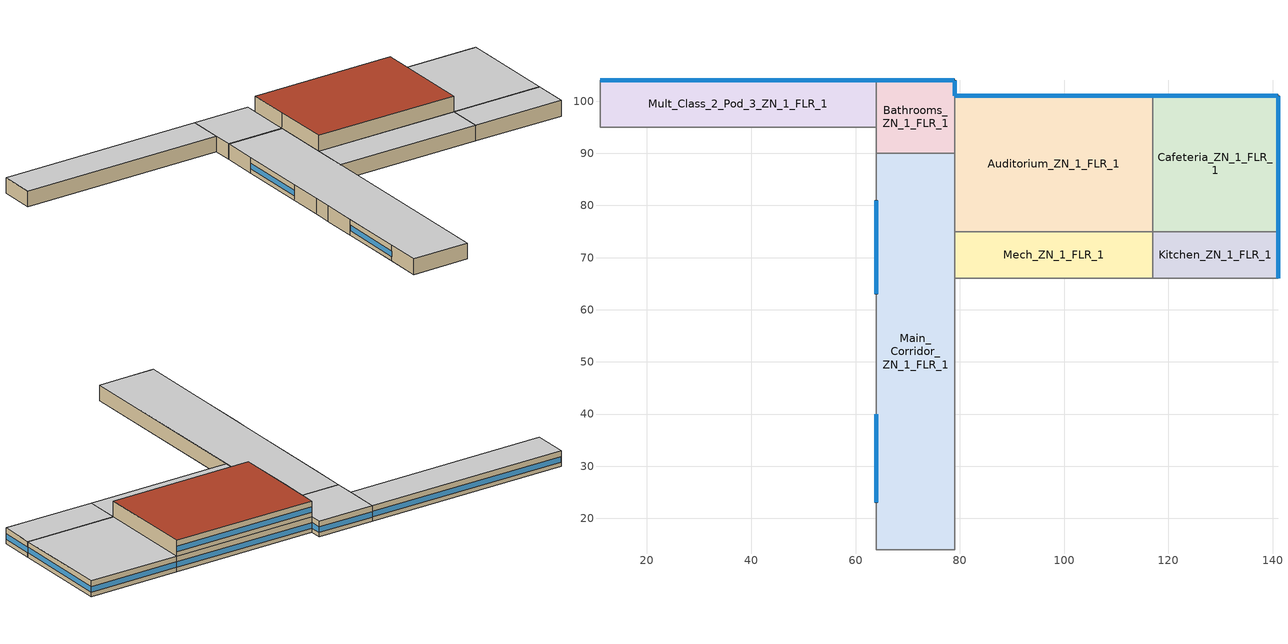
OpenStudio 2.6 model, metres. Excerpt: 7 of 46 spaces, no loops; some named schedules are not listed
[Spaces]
Kitchen_ZN_1_FLR_1
 floor ground: 141,75 141,66 117,66 117,75 z0
 wall outside: 141,66 141,75 z0:4
 wall to Cafeteria_ZN_1_FLR_1: 141,75 117,75 z0:4
 wall to Aux_Gym_ZN_1_FLR_1: 117,66 141,66 z0:4
 wall to Mech_ZN_1_FLR_1: 117,75 117,66 z0:4
 window: 141,66.05 141,74.95 z1.1:2.52
 ceiling to LIBRARY_MEDIA_CENTER_ZN_1_FLR_2: 141,66 141,75 117,75 117,66 z4
Auditorium_ZN_1_FLR_1
 floor ground: 117,101 117,75 79,75 79,101 z0
 wall outside: 117,101 79,101 z4:8; 117,101 79,101 z0:4
 wall to LIBRARY_MEDIA_CENTER_ZN_1_FLR_2: 117,75 117,101 z4:8
 wall to Main_Corridor_ZN_1_FLR_1: 79,90 79,75 z0:4
 wall to Cafeteria_ZN_1_FLR_1: 117,75 117,101 z0:4
 wall to Bathrooms_ZN_1_FLR_2: 79,101 79,90 z4:8
 wall to Bathrooms_ZN_1_FLR_1: 79,101 79,90 z0:4
 wall to Main_Corridor_ZN_1_FLR_2: 79,90 79,75 z4:8
 wall to Mech_ZN_1_FLR_2: 79,75 117,75 z4:8
 wall to Mech_ZN_1_FLR_1: 79,75 117,75 z0:4
 window: 116.95,101 79.05,101 z5.1:6.5; 116.95,101 79.05,101 z1.1:2.5
 roof outside: 117,75 117,101 79,101 79,75 z8
Cafeteria_ZN_1_FLR_1
 floor ground: 141,101 141,75 117,75 117,101 z0
 wall outside: 141,75 141,101 117,101 z0:4
 window: 141,75.05 141,100.95 / 140.95,101 117.05,101 z1.1:2.51
 ceiling to LIBRARY_MEDIA_CENTER_ZN_1_FLR_2: 141,75 141,101 117,101 117,75 z4
Main_Corridor_ZN_1_FLR_1
 floor ground: 79,90 79,14 64,14 64,90 z0
 wall outside: 64,81 64,63 / 64,40 64,23 z0:4
 wall to Mult_Class_2_Pod_1_ZN_1_FLR_1: 64,23 64,14 z0:4
 wall to Mult_Class_2_Pod_2_ZN_1_FLR_1: 64,63 64,54 z0:4
 wall to Lobby_ZN_1_FLR_1: 64,14 79,14 z0:4
 wall to Mult_Class_1_Pod_3_ZN_1_FLR_1: 64,90 64,81 z0:4
 wall to Mech_ZN_1_FLR_1: 79,66 79,75 z0:4
 wall to Mult_Class_1_Pod_2_ZN_1_FLR_1: 64,49 64,40 z0:4
 wall to Gym_ZN_1_FLR_1: 79,14 79,66 z0:4
 wall to Corridor_Pod_2_ZN_1_FLR_1: 64,54 64,49 z0:4
 wall to Bathrooms_ZN_1_FLR_1: 79,90 64,90 z0:4
 window: 64,80.95 64,63.05 / 64,39.95 64,23.05 z1.1:2.51
 ceiling to Main_Corridor_ZN_1_FLR_2: 79,14 79,90 64,90 64,14 z4
Bathrooms_ZN_1_FLR_1
 floor ground: 79,104 79,90 64,90 64,104 z0
 wall outside: 79,101 79,104 64,104 z0:4
 wall to Corridor_Pod_3_ZN_1_FLR_1: 64,95 64,90 z0:4
 wall to Mult_Class_2_Pod_3_ZN_1_FLR_1: 64,104 64,95 z0:4
 window: 78.95,104 64.05,104 z1.1:2.51; 79,101.05 79,103.95 z1.1:2.55
 ceiling to Bathrooms_ZN_1_FLR_2: 79,90 79,104 64,104 64,90 z4
Mult_Class_2_Pod_3_ZN_1_FLR_1
 floor ground: 64,104 64,95 11,95 11,104 z0
 wall outside: 64,104 11,104 z0:4
 wall to Corner_Class_2_Pod_3_ZN_1_FLR_1: 11,104 11,95 z0:4
 wall to Corridor_Pod_3_ZN_1_FLR_1: 11,95 64,95 z0:4
 window: 63.95,104 11.05,104 z1.1:2.5
 ceiling to Mult_Class_2_Pod_3_ZN_1_FLR_2: 64,95 64,104 11,104 11,95 z4
Mech_ZN_1_FLR_1
 floor ground: 117,75 117,66 79,66 79,75 z0
 wall to Gym_ZN_1_FLR_1: 79,66 117,66 z0:4
 ceiling to Mech_ZN_1_FLR_2: 117,66 117,75 79,75 79,66 z4
[Site]
Toronto Pearson Intl AP_ON_CAN: Latitude {deg}=43.677; Longitude {deg}=-79.631; Time Zone {hr}=-5; Elevation {m}=173.4; Terrain=City
[Building]
Building 1: North Axis {deg}=0; Default Construction Set=BTAP-Mass at hdd = 3890.0; Standards Number of Stories=2; Standards Number of Above Ground Stories=2; Standards Building Type=SecondarySchool
[ClimateZones]
Climate Zone Institution Name 1=ASHRAE; Climate Zone Document Name 1=ANSI/ASHRAE Standard 169; Climate Zone Document Year 1=2006; Climate Zone Institution Name 2=CEC; Climate Zone Document Name 2=California Climate Zone Descriptions; Climate Zone Document Year 2=1995
[Site:WaterMainsTemperature]
Calculation Method=Correlation; Annual Average Outdoor Air Temperature {C}=9.05833; Maximum Difference In Monthly Average Outdoor Air Temperatures {deltaC}=28.3
[Site:GroundTemperature:BuildingSurface]
19.527, 19.502, 19.536, 19.598, 20.002, 21.64, 22.225, 22.375, 21.449, 20.121, 19.802, 19.633
[SizingPeriod:DesignDay] Barometric Pressure {Pa}=99259; Sky Clearness=0; Rain Indicator=0; Snow Indicator=0; Day of Month=21; Daylight Saving Time Indicator=0; Humidity Indicating Type=Wetbulb; Dry-Bulb Temperature Range Modifier Type=DefaultMultipliers
Name | Maximum Dry-Bulb Temperature {C} | Daily Dry-Bulb Temperature Range {deltaC} | Humidity Indicating Conditions at Maximum Dry-Bulb | Wind Speed {m/s} | Wind Direction {deg} | Month | Day Type | Solar Model Indicator | ASHRAE Taub | ASHRAE Taud
Toronto Pearson Intl AP Ann Clg .4% Condns DB=>MWB | 31.3 | 9.7 | 22.4 | 6 | 270 | 7 | SummerDesignDay | ASHRAETau | 0.425 | 2.27
Toronto Pearson Intl AP Ann Htg 99.6% Condns DB | -18 | 0 | -18 | 5.2 | 0 | 1 | WinterDesignDay | ASHRAEClearSky
[Material:NoMass] Roughness=Smooth; Thermal Absorptance=0.9; Solar Absorptance=0.7
Name | Thermal Resistance {m2-K/W} | Visible Absorptance
Typical Carpet Pad; Typical Carpet Pad 1 | 0.21648 | 0.8
Typical Insulation 1 | 5.20402 | 0.7
Typical Insulation 2 | 3.32618 | 0.7
Typical Insulation 3 | 5.46446 | 0.7
Typical Carpet Pad 2 | 1.25503 | 0.8
Typical Carpet Pad 3; Typical Carpet Pad 4 | 2.57255 | 0.8
Typical Insulation 4 | 0.454528 | 0.7
Typical Insulation 5 | 0.454545 | 0.7
[Material]
Name | Roughness | Thickness {m} | Conductivity {W/m-K} | Density {kg/m3} | Specific Heat {J/kg-K} | Thermal Absorptance | Solar Absorptance | Visible Absorptance
G05 25mm wood | MediumSmooth | 0.0254 | 0.15 | 608 | 1630 | 0.9 | 0.5 | 0.5
100mm Normalweight concrete floor 1 | MediumSmooth | 0.1016 | 2.31 | 2322 | 832
G01 13mm gypsum board 1 | Smooth | 0.0127 | 0.16 | 800 | 1090 | 0.9 | 0.7 | 0.5
4 in. Normalweight Concrete Floor 1 | MediumRough | 0.1016 | 2.31 | 2322 | 832 | 0.9 | 0.7 | 0.7
1IN Stucco 1 | Smooth | 0.0253 | 0.6918 | 1858 | 837 | 0.9 | 0.7 | 0.92
8IN CONCRETE HW RefBldg 1 | Rough | 0.2032 | 1.311 | 2240 | 836.8 | 0.9 | 0.7 | 0.7
1/2IN Gypsum 1 | Smooth | 0.0127 | 0.16 | 784.9 | 830 | 0.9 | 0.4 | 0.4
Metal Roof Surface 1; F08 Metal surface 1 | Smooth | 0.0008 | 45.28 | 7824 | 500 | 0.9 | 0.7 | 0.7
6 in. Normalweight Concrete Floor 1; 6 in. Normalweight Concrete Floor 2; 6 in. Normalweight Concrete Floor 3 | MediumRough | 0.1524 | 2.31 | 2322 | 832 | 0.9 | 0.7 | 0.7
[Construction]
BTAP-Int-Partition; BTAP-Int-Door: G05 25mm wood
BTAP-Int-Floor: 100mm Normalweight concrete floor 1, Typical Carpet Pad
BTAP-Int-Wall: G01 13mm gypsum board 1, G01 13mm gypsum board 1
BTAP-Int-Ceiling: Typical Carpet Pad, 100mm Normalweight concrete floor 1
BTAP-Int-Window: SimpleGlazing
BTAP-Ext-Floor-Mass:U-0.183: Typical Insulation 1, 4 in. Normalweight Concrete Floor 1, Typical Carpet Pad 1
BTAP-Ext-Wall-Mass:U-0.278: 1IN Stucco 1, 8IN CONCRETE HW RefBldg 1, Typical Insulation 2, 1/2IN Gypsum 1
BTAP-Ext-Roof-Metal:U-0.183: Metal Roof Surface 1, Typical Insulation 3
BTAP-Grnd-Floor-Mass:U-0.757: 6 in. Normalweight Concrete Floor 1, Typical Carpet Pad 2
BTAP-Grnd-Wall-Mass:U-0.379: 6 in. Normalweight Concrete Floor 2, Typical Carpet Pad 3
BTAP-Grnd-Roof-Mass:U-0.379: 6 in. Normalweight Concrete Floor 3, Typical Carpet Pad 4
BTAP-Ext-FixedWindow:U=0.220 SHGC=0.600; BTAP-Ext-GlassDoors:U=0.220 SHGC=0.600; BTAP-Ext-Skylights:U=0.220 SHGC=0.600; BTAP-Ext-DaylightDomes:U=0.220 SHGC=0.600; BTAP-Ext-DaylightDiffuser:U=0.220 SHGC=0.600: SimpleGlazing:U=0.220 SHGC=0.600
BTAP-Ext-Door:U-2.2: F08 Metal surface 1, Typical Insulation 4
BTAP-Ext-OverHeadDoor:U-2.2: Typical Insulation 5
[DefaultConstructionSet]
BTAP-Mass at hdd = 3890.0: Default Exterior Surface Constructions=BTAP-Mass at hdd = 3890.0; Default Interior Surface Constructions=Default Surface Constructions 2; Default Ground Contact Surface Constructions=BTAP-Mass at hdd = 3890.0 1; Default Exterior SubSurface Constructions=BTAP-Mass at hdd = 3890.0; Default Interior SubSurface Constructions=Default Sub Surface Constructions 2; Interior Partition Construction=BTAP-Int-Partition
[DefaultSurfaceConstructions]
Name | Floor Construction | Wall Construction | Roof Ceiling Construction
Default Surface Constructions 2 | BTAP-Int-Floor | BTAP-Int-Wall | BTAP-Int-Ceiling
BTAP-Mass at hdd = 3890.0 | BTAP-Ext-Floor-Mass:U-0.183 | BTAP-Ext-Wall-Mass:U-0.278 | BTAP-Ext-Roof-Metal:U-0.183
BTAP-Mass at hdd = 3890.0 1 | BTAP-Grnd-Floor-Mass:U-0.757 | BTAP-Grnd-Wall-Mass:U-0.379 | BTAP-Grnd-Roof-Mass:U-0.379
[DefaultSubSurfaceConstructions]
Name | Fixed Window Construction | Operable Window Construction | Door Construction | Glass Door Construction | Overhead Door Construction | Skylight Construction | Tubular Daylight Dome Construction | Tubular Daylight Diffuser Construction
Default Sub Surface Constructions 2 | BTAP-Int-Window | BTAP-Int-Window | BTAP-Int-Door
BTAP-Mass at hdd = 3890.0 | BTAP-Ext-FixedWindow:U=0.220 SHGC=0.600 | BTAP-Ext-FixedWindow:U=0.220 SHGC=0.600 | BTAP-Ext-Door:U-2.2 | BTAP-Ext-GlassDoors:U=0.220 SHGC=0.600 | BTAP-Ext-OverHeadDoor:U-2.2 | BTAP-Ext-Skylights:U=0.220 SHGC=0.600 | BTAP-Ext-DaylightDomes:U=0.220 SHGC=0.600 | BTAP-Ext-DaylightDiffuser:U=0.220 SHGC=0.600
[WindowMaterial:SimpleGlazingSystem] U-Factor {W/m2-K}=2.2; Solar Heat Gain Coefficient=0.6; Visible Transmittance=0.21
SimpleGlazing; SimpleGlazing:U=0.220 SHGC=0.600
[Space] Building Story=Building Story 1; Part of Total Floor Area=Yes
Name | Space Type | Thermal Zone
Kitchen_ZN_1_FLR_1 | Space Function Food preparation | ALL_ST=Food preparation_FL=Building Story 1_SCH=B
Auditorium_ZN_1_FLR_1 | Space Function Audience - auditorium | ALL_ST=Audience - auditorium_FL=Building Story 1_SCH=C
Cafeteria_ZN_1_FLR_1 | Space Function Conf./meet./multi-purpose | ALL_ST=Conf./meet./multi-purpose_FL=Building Story 1_SCH=C
Mech_ZN_1_FLR_1 | Space Function Electrical/Mechanical-sch-D | WILD_ST=Electrical/Mechanical-sch-D_FL=Building Story 1_SCH=D
Main_Corridor_ZN_1_FLR_1 | Space Function Corr. >= 2.4m wide-sch-D | WILD_ST=Corr. >= 2.4m wide-sch-D_FL=Building Story 1_SCH=D
Bathrooms_ZN_1_FLR_1 | Space Function Washroom-sch-D | WET_ST=Washroom-sch-D_FL=Building Story 1_SCHD
Mult_Class_2_Pod_3_ZN_1_FLR_1 | Space Function Classroom/lecture/training | ALL_ST=Classroom/lecture/training_FL=Building Story 1_SCH=D 1
[BuildingStory]
Building Story 1: Nominal Z Coordinate {m}=0
[SpaceType] Standards Building Type=Space Function
Name | Default Schedule Set | Design Specification Outdoor Air Object | Standards Space Type
Space Function Audience - auditorium | Space Function Audience - auditorium Schedule Set | Space Function Audience - auditorium Ventilation | Audience - auditorium
Space Function Washroom-sch-D | Space Function Washroom-sch-D Schedule Set | Space Function Washroom-sch-D Ventilation | Washroom-sch-D
Space Function Conf./meet./multi-purpose | Space Function Conf./meet./multi-purpose Schedule Set | Space Function Conf./meet./multi-purpose Ventilation | Conf./meet./multi-purpose
Space Function Classroom/lecture/training | Space Function Classroom/lecture/training Schedule Set | Space Function Classroom/lecture/training Ventilation | Classroom/lecture/training
Space Function Corr. >= 2.4m wide-sch-D | Space Function Corr. >= 2.4m wide-sch-D Schedule Set | Space Function Corr. >= 2.4m wide-sch-D Ventilation | Corr. >= 2.4m wide-sch-D
Space Function Food preparation | Space Function Food preparation Schedule Set | Space Function Food preparation Ventilation | Food preparation
Space Function Electrical/Mechanical-sch-D | Space Function Electrical/Mechanical-sch-D Schedule Set | Space Function Electrical/Mechanical-sch-D Ventilation | Electrical/Mechanical-sch-D
[People:Definition] Number of People Calculation Method=People/Area; Fraction Radiant=0.3
Name | People per Space Floor Area {person/m2}
Space Function Audience - auditorium People Definition; Space Function Conf./meet./multi-purpose People Definition | 0.199993
Space Function Classroom/lecture/training People Definition | 0.133365
Space Function Corr. >= 2.4m wide-sch-D People Definition | 0.0100104
Space Function Electrical/Mechanical-sch-D People Definition | 0.0049514
Space Function Food preparation People Definition | 0.0500522
Space Function Washroom-sch-D People Definition | 0.0333681
[People] Work Efficiency Schedule=Work Efficiency Schedule; Clothing Insulation Schedule=Clothing Schedule; Air Velocity Schedule=Air Velocity Schedule; Multiplier=1
Name | People Definition | Space or SpaceType
Space Function Audience - auditorium People | Space Function Audience - auditorium People Definition | Space Function Audience - auditorium
Space Function Classroom/lecture/training People | Space Function Classroom/lecture/training People Definition | Space Function Classroom/lecture/training
Space Function Conf./meet./multi-purpose People | Space Function Conf./meet./multi-purpose People Definition | Space Function Conf./meet./multi-purpose
Space Function Corr. >= 2.4m wide-sch-D People | Space Function Corr. >= 2.4m wide-sch-D People Definition | Space Function Corr. >= 2.4m wide-sch-D
Space Function Electrical/Mechanical-sch-D People | Space Function Electrical/Mechanical-sch-D People Definition | Space Function Electrical/Mechanical-sch-D
Space Function Food preparation People | Space Function Food preparation People Definition | Space Function Food preparation
Space Function Washroom-sch-D People | Space Function Washroom-sch-D People Definition | Space Function Washroom-sch-D
[Lights:Definition] Design Level Calculation Method=Watts/Area; Fraction Radiant=0.5; Fraction Visible=0.2
Name | Watts per Space Floor Area {W/m2}
Space Function Audience - auditorium Lights Definition | 8.49993
Space Function Classroom/lecture/training Lights Definition | 11.9699
Space Function Conf./meet./multi-purpose Lights Definition | 11.8799
Space Function Corr. >= 2.4m wide-sch-D Lights Definition | 7.09994
Space Function Electrical/Mechanical-sch-D Lights Definition | 13.2999
Space Function Food preparation Lights Definition | 10.6999
Space Function Washroom-sch-D Lights Definition | 9.44992
[Lights] Fraction Replaceable=1
Name | Lights Definition | Space or SpaceType
Space Function Audience - auditorium Lights | Space Function Audience - auditorium Lights Definition | Space Function Audience - auditorium
Space Function Classroom/lecture/training Lights | Space Function Classroom/lecture/training Lights Definition | Space Function Classroom/lecture/training
Space Function Conf./meet./multi-purpose Lights | Space Function Conf./meet./multi-purpose Lights Definition | Space Function Conf./meet./multi-purpose
Space Function Corr. >= 2.4m wide-sch-D Lights | Space Function Corr. >= 2.4m wide-sch-D Lights Definition | Space Function Corr. >= 2.4m wide-sch-D
Space Function Electrical/Mechanical-sch-D Lights | Space Function Electrical/Mechanical-sch-D Lights Definition | Space Function Electrical/Mechanical-sch-D
Space Function Food preparation Lights | Space Function Food preparation Lights Definition | Space Function Food preparation
Space Function Washroom-sch-D Lights | Space Function Washroom-sch-D Lights Definition | Space Function Washroom-sch-D
[ElectricEquipment:Definition] Design Level Calculation Method=Watts/Area; Fraction Radiant=0.5
Name | Watts per Space Floor Area {W/m2}
Space Function Audience - auditorium Elec Equip Definition | 2.49998
Space Function Classroom/lecture/training Elec Equip Definition | 4.99996
Space Function Conf./meet./multi-purpose Elec Equip Definition; Space Function Electrical/Mechanical-sch-D Elec Equip Definition; Space Function Washroom-sch-D Elec Equip Definition | 0.999992
Space Function Food preparation Elec Equip Definition | 9.99992
[ElectricEquipment]
Name | Electric Equipment Definition | Space or SpaceType
Space Function Audience - auditorium Elec Equip | Space Function Audience - auditorium Elec Equip Definition | Space Function Audience - auditorium
Space Function Classroom/lecture/training Elec Equip | Space Function Classroom/lecture/training Elec Equip Definition | Space Function Classroom/lecture/training
Space Function Conf./meet./multi-purpose Elec Equip | Space Function Conf./meet./multi-purpose Elec Equip Definition | Space Function Conf./meet./multi-purpose
Space Function Electrical/Mechanical-sch-D Elec Equip | Space Function Electrical/Mechanical-sch-D Elec Equip Definition | Space Function Electrical/Mechanical-sch-D
Space Function Food preparation Elec Equip | Space Function Food preparation Elec Equip Definition | Space Function Food preparation
Space Function Washroom-sch-D Elec Equip | Space Function Washroom-sch-D Elec Equip Definition | Space Function Washroom-sch-D
[DesignSpecification:OutdoorAir] Outdoor Air Method=Sum
Name | Outdoor Air Flow per Floor Area {m3/s-m2}
Space Function Audience - auditorium Ventilation | 0.0041148
Space Function Classroom/lecture/training Ventilation | 0.00278384
Space Function Conf./meet./multi-purpose Ventilation | 0.0015748
Space Function Corr. >= 2.4m wide-sch-D Ventilation; Space Function Electrical/Mechanical-sch-D Ventilation; Space Function Washroom-sch-D Ventilation | 0.0003048
Space Function Food preparation Ventilation | 0.0013716
[DefaultScheduleSet] People Activity Level Schedule=NECB-Activity; Infiltration Schedule=Always On
Name | Number of People Schedule | Lighting Schedule | Electric Equipment Schedule
Space Function Audience - auditorium Schedule Set; Space Function Conf./meet./multi-purpose Schedule Set | NECB-C-Occupancy | NECB-C-Lighting | NECB-C-Electric-Equipment
Space Function Classroom/lecture/training Schedule Set; Space Function Corr. >= 2.4m wide-sch-D Schedule Set; Space Function Electrical/Mechanical-sch-D Schedule Set; Space Function Washroom-sch-D Schedule Set | NECB-D-Occupancy | NECB-D-Lighting | NECB-D-Electric-Equipment
Space Function Food preparation Schedule Set | NECB-B-Occupancy | NECB-B-Lighting | NECB-B-Electric-Equipment
[ThermostatSetpoint:DualSetpoint]
Name | Heating Setpoint Temperature Schedule | Cooling Setpoint Temperature Schedule
Space Function Washroom-sch-D Thermostat 3; Space Function Classroom/lecture/training Thermostat 29; Space Function Corr. >= 2.4m wide-sch-D Thermostat 10; Space Function Electrical/Mechanical-sch-D Thermostat 3 | NECB-D-Thermostat Setpoint-Heating | NECB-D-Thermostat Setpoint-Cooling
Space Function Audience - auditorium Thermostat 2; Space Function Conf./meet./multi-purpose Thermostat 2 | NECB-C-Thermostat Setpoint-Heating | NECB-C-Thermostat Setpoint-Cooling
Space Function Food preparation Thermostat 2 | NECB-B-Thermostat Setpoint-Heating | NECB-B-Thermostat Setpoint-Cooling
[SpaceInfiltration:DesignFlowRate] Schedule=Always On Discrete; Design Flow Rate Calculation Method=Flow/ExteriorArea; Flow per Exterior Surface Area {m3/s-m2}=0.00025; Constant Term Coefficient=0; Temperature Term Coefficient=0; Velocity Term Coefficient=0.224; Velocity Squared Term Coefficient=0
Name | Space or SpaceType
Auditorium_ZN_1_FLR_1 Infiltration | Auditorium_ZN_1_FLR_1
Bathrooms_ZN_1_FLR_1 Infiltration | Bathrooms_ZN_1_FLR_1
Cafeteria_ZN_1_FLR_1 Infiltration | Cafeteria_ZN_1_FLR_1
Kitchen_ZN_1_FLR_1 Infiltration | Kitchen_ZN_1_FLR_1
Main_Corridor_ZN_1_FLR_1 Infiltration | Main_Corridor_ZN_1_FLR_1
Mult_Class_2_Pod_3_ZN_1_FLR_1 Infiltration | Mult_Class_2_Pod_3_ZN_1_FLR_1
[ThermalZone] Use Ideal Air Loads=No
Name | Thermostat
WET_ST=Washroom-sch-D_FL=Building Story 1_SCHD | Space Function Washroom-sch-D Thermostat 3
ALL_ST=Classroom/lecture/training_FL=Building Story 1_SCH=D 1 | Space Function Classroom/lecture/training Thermostat 29
ALL_ST=Audience - auditorium_FL=Building Story 1_SCH=C | Space Function Audience - auditorium Thermostat 2
ALL_ST=Food preparation_FL=Building Story 1_SCH=B | Space Function Food preparation Thermostat 2
ALL_ST=Conf./meet./multi-purpose_FL=Building Story 1_SCH=C | Space Function Conf./meet./multi-purpose Thermostat 2
WILD_ST=Corr. >= 2.4m wide-sch-D_FL=Building Story 1_SCH=D | Space Function Corr. >= 2.4m wide-sch-D Thermostat 10
WILD_ST=Electrical/Mechanical-sch-D_FL=Building Story 1_SCH=D | Space Function Electrical/Mechanical-sch-D Thermostat 3
[Schedule:Ruleset]
Clothing Schedule: Default Day Schedule=Clothing Schedule Default Winter Clothes
Air Velocity Schedule: Default Day Schedule=Air Velocity Schedule Default
Work Efficiency Schedule: Default Day Schedule=Work Efficiency Schedule Default
NECB-C-Occupancy: Default Day Schedule=NECB-C-Occupancy Default
NECB-Activity: Default Day Schedule=NECB-Activity Default; Summer Design Day Schedule=NECB-Activity Summer Design Day; Winter Design Day Schedule=NECB-Activity Winter Design Day
NECB-C-Lighting: Default Day Schedule=NECB-C-Lighting Default
NECB-C-Electric-Equipment: Default Day Schedule=NECB-C-Electric-Equipment Default
Always On: Default Day Schedule=Always On Default
NECB-C-Thermostat Setpoint-Heating: Default Day Schedule=NECB-C-Thermostat Setpoint-Heating Default
NECB-C-Thermostat Setpoint-Cooling: Default Day Schedule=NECB-C-Thermostat Setpoint-Cooling Default
NECB-D-Occupancy: Default Day Schedule=NECB-D-Occupancy Default
NECB-D-Lighting: Default Day Schedule=NECB-D-Lighting Default
NECB-D-Electric-Equipment: Default Day Schedule=NECB-D-Electric-Equipment Default
NECB-D-Thermostat Setpoint-Heating: Default Day Schedule=NECB-D-Thermostat Setpoint-Heating Default
NECB-D-Thermostat Setpoint-Cooling: Default Day Schedule=NECB-D-Thermostat Setpoint-Cooling Default
NECB-B-Occupancy: Default Day Schedule=NECB-B-Occupancy Default
NECB-B-Lighting: Default Day Schedule=NECB-B-Lighting Default
NECB-B-Electric-Equipment: Default Day Schedule=NECB-B-Electric-Equipment Default
NECB-B-Thermostat Setpoint-Heating: Default Day Schedule=NECB-B-Thermostat Setpoint-Heating Default
NECB-B-Thermostat Setpoint-Cooling: Default Day Schedule=NECB-B-Thermostat Setpoint-Cooling Default
[Schedule:Day]
NECB-C-Thermostat Setpoint-Heating Default: 7, 0, 18, 8, 0, 20, 21, 0, 22, 24, 0, 18
NECB-D-Thermostat Setpoint-Heating Default: 7, 0, 18, 8, 0, 20, 23, 0, 22, 24, 0, 18
NECB-D-Thermostat Setpoint-Cooling Default: 7, 0, 35, 23, 0, 24, 24, 0, 35
[Schedule:Rule] Date Specification Type=DateRange; Start Month=1; Start Day=1; End Month=12; End Day=31
Name | Schedule Ruleset | Rule Order | Day Schedule | Apply Monday | Apply Tuesday | Apply Wednesday | Apply Thursday | Apply Friday | Apply Saturday | Apply Sunday
Schedule Rule 11 | NECB-C-Thermostat Setpoint-Heating | 2 | NECB-C-Thermostat Setpoint-Heating Default|Wkdy Day | Yes | Yes | Yes | Yes | Yes
Schedule Rule 12 | NECB-C-Thermostat Setpoint-Heating | 1 | NECB-C-Thermostat Setpoint-Heating Sat Day |  |  |  |  |  | Yes
Schedule Rule 26 | NECB-D-Thermostat Setpoint-Heating | 2 | NECB-D-Thermostat Setpoint-Heating Default|Wkdy Day | Yes | Yes | Yes | Yes | Yes
Schedule Rule 27 | NECB-D-Thermostat Setpoint-Heating | 1 | NECB-D-Thermostat Setpoint-Heating Sat Day |  |  |  |  |  | Yes
Schedule Rule 28 | NECB-D-Thermostat Setpoint-Heating | 0 | NECB-D-Thermostat Setpoint-Heating Sun|Hol Day |  |  |  |  |  |  | Yes
Schedule Rule 29 | NECB-D-Thermostat Setpoint-Cooling | 2 | NECB-D-Thermostat Setpoint-Cooling Default|Wkdy Day | Yes | Yes | Yes | Yes | Yes
Schedule Rule 30 | NECB-D-Thermostat Setpoint-Cooling | 1 | NECB-D-Thermostat Setpoint-Cooling Sat Day |  |  |  |  |  | Yes
Schedule Rule 31 | NECB-D-Thermostat Setpoint-Cooling | 0 | NECB-D-Thermostat Setpoint-Cooling Sun|Hol Day |  |  |  |  |  |  | Yes
[Schedule:Constant]
Always On Discrete: Value=1
